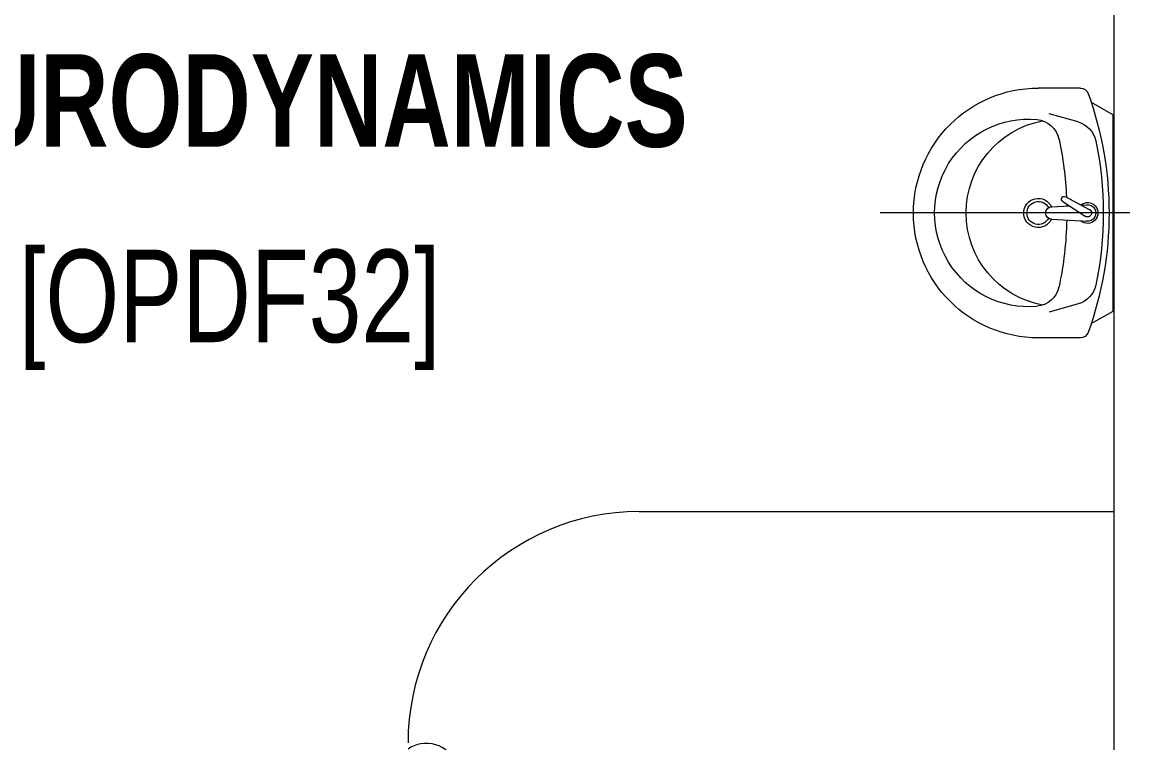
# Model space of a CAD drawing. Header units: millimetres. Extents: x -2143172 to 5255, y -610845 to 279739.
# Drawn here: x -1071218 to -1068822, y -592861 to -591303 of the extents above; entities that cross this region are included whole.
import ezdxf

# ---------------------------------------------------------------- set-up
doc = ezdxf.new("R2010")
doc.units = ezdxf.units.MM
doc.header["$LTSCALE"] = 30
doc.layers.get('0').update_dxf_attribs({"lineweight": 5})
for name, color, linetype, lineweight in [('72_EGR_BASE_TEXT', 7, 'Continuous', 5), ('LOADING', 163, 'Continuous', 5), ('SANIT', 250, 'Continuous', 5), ('Walls', 32, 'Continuous', 5)]:
    doc.layers.add(name, color=color, linetype=linetype, lineweight=lineweight)
doc.styles.add('X3G_ENTITY_9EC9', font='swisscl.ttf', dxfattribs={"height": 0.2})
doc.styles.add('X3G_ENTITY_9F38', font='swisscl.ttf', dxfattribs={"height": 0.2})

# ---------------------------------------------------------------- blocks, each defined once
blk = doc.blocks.new('lav-manta 60')
at = {"layer": 'SANIT'}
for p, q in [((0, 0.04), (0, -0.56)), ((-0.2658, -0.0529), (-0.2358, 0)), ((-0.2358, 0), (0.2358, 0)), ((0.2658, -0.0529), (0.2358, 0)), ((-0.3, -0.0789), (-0.3, -0.18)), ((-0.015, -0.1473), (-0.0199, -0.064)), ((0.0274, -0.121), (-0.0078, -0.0673)), ((0.0389, -0.1142), (0.0087, -0.0575)), ((0.0191, -0.077), (0.0199, -0.064)), ((0.3, -0.0789), (0.3, -0.18)), ((-0.2185, -0.0841), (-0.2383, -0.1537)), ((0.015, -0.1473), (0.0174, -0.1057)), ((0.2185, -0.0841), (0.2383, -0.1537))]:
    blk.add_line(p, q, dxfattribs=at)
for centre, radius, start, end in [((0, -0.8557), 0.8457, 70.1771, 109.8229), ((0, -0.8696), 0.8457, 78.1914, 101.8086), ((-0.1608, -0.1006), 0.06, 101.8086, 164.0794), ((0, -0.0617), 0.025, 320.7474, 220.368), ((0, -0.0617), 0.02, 353.2671, 186.682), ((0, -0.0617), 0.00966, 25.4127, 215.9577), ((0.1608, -0.1006), 0.06, 15.9206, 78.1914), ((-0.28, -0.0789), 0.02, 109.8229, 180), ((0.28, -0.0789), 0.02, 0, 70.1771), ((-0.1645, -0.189), 0.06, 102.0883, 174.8142), ((0, -0.9572), 0.8457, 91.1572, 102.0883), ((0, -0.9572), 0.8457, 88.5486, 88.844), ((0.0332, -0.1176), 0.00666, 210.6852, 30.6852), ((0, -0.9572), 0.8457, 77.9117, 87.4274), ((0.1645, -0.189), 0.06, 5.1858, 77.9117), ((0, -0.18), 0.035, 115.3106, 64.6894), ((0, -0.18), 0.0275, 117.1496, 62.8504), ((0, -0.1473), 0.015, 180, 0), ((0, -0.18), 0.3, 180, 0), ((0, -0.2039), 0.2252, 174.8142, 5.1858), ((0, -0.1282), 0.2252, 190.6097, 349.3903)]:
    blk.add_arc(centre, radius, start, end, dxfattribs=at)
blk = doc.blocks.new('CURTAIN')
for centre, start, end in [((-0.3386, 0.0395), 313.5684, 226.4316), ((-0.1881, 0.0395), 313.5684, 226.4316), ((-0.0376, 0.0395), 313.5684, 226.4316), ((0.1129, 0.0395), 313.5684, 226.4316), ((0.2633, 0.0395), 313.5684, 226.4316), ((0.4138, 0.0395), 313.5684, 226.4316), ((0.5643, 0.0395), 313.5684, 226.4316), ((0.7148, 0.0395), 313.5684, 226.4316), ((0.8653, 0.0395), 313.5684, 226.4316), ((0.0376, -0.0395), 133.5684, 46.4316), ((0.1881, -0.0395), 133.5684, 46.4316), ((0.3386, -0.0395), 133.5684, 46.4316), ((0.4891, -0.0395), 133.5684, 46.4316), ((0.6396, -0.0395), 133.5684, 46.4316), ((0.79, -0.0395), 133.5684, 46.4316), ((0.9405, -0.0395), 133.5684, 46.4316), ((-0.4138, -0.0395), 133.5684, 46.4316), ((-0.2633, -0.0395), 133.5684, 46.4316), ((-0.1129, -0.0395), 133.5684, 46.4316)]:
    blk.add_arc(centre, 0.0546, start, end)

msp = doc.modelspace()

# ---------------------------------------------------------------- linework, layer by layer
at = {"layer": 'LOADING'}
msp.add_line((-1069883.1, -592360.8, 0.1), (-1068857, -592360.8, 0.1), dxfattribs=at)
at = {"layer": 'LOADING', "extrusion": (-2.24007e-05, -9.13278e-07, 1)}
msp.add_arc((-1069883.1, -592860.8, 24.6), 500, 90, 180, dxfattribs=at)
at = {"layer": 'Walls'}
msp.add_line((-1068857, -590388.1, 0.2), (-1068857, -594388.1, 0.2), dxfattribs=at)

# ---------------------------------------------------------------- block references
at = {"layer": 'LOADING', "extrusion": (2.23994e-05, 9.13341e-07, -1), "xscale": -699.9999999767344, "yscale": 1000.000000000003, "zscale": 1000.000000000003, "rotation": 270.0140952242026}
msp.add_blockref('CURTAIN', (1070383.1, -593558.8, -24.6), dxfattribs=at)
at = {"layer": 'SANIT', "xscale": -900.000000000201, "yscale": 900.000000000201, "zscale": 900.000000000201, "rotation": 270}
msp.add_blockref('lav-manta 60', (-1068858.1, -591715.4, 0.2), dxfattribs=at)

# ---------------------------------------------------------------- texts
at = {"layer": '72_EGR_BASE_TEXT', "char_height": 200, "attachment_point": 2}
for s, insert, style in [('{\\fSwis721 LtCn BT|b1|i0|c0|p34;URODYNAMICS}', (-1070552.4, -591372.4, 0.2), 'X3G_ENTITY_9EC9'), ('[OPDF32]', (-1070768.6, -591794.7, 0.2), 'X3G_ENTITY_9F38')]:
    msp.add_mtext(s, dxfattribs=dict(at, insert=insert, style=style))

doc.saveas('drawing.dxf')
